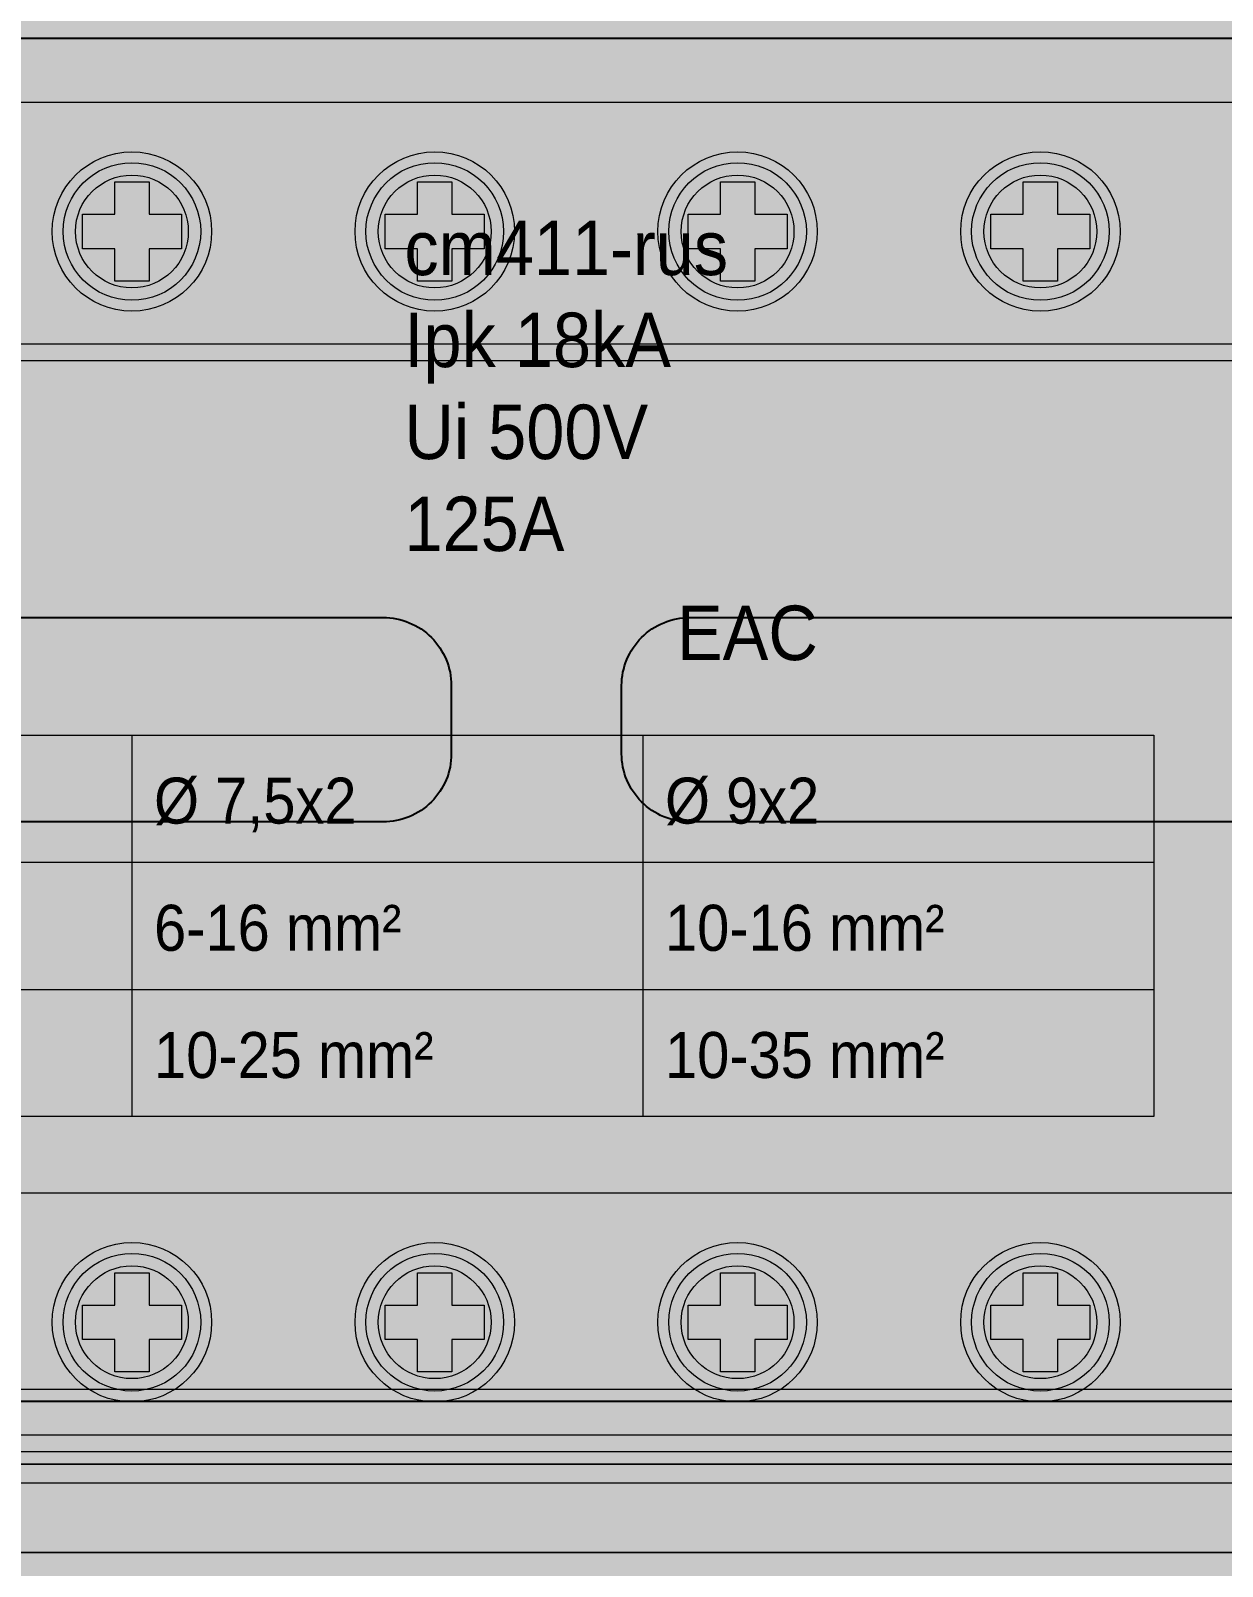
# Model space of a CAD drawing. Header units: millimetres. Extents: x 2517 to 4319, y 573 to 1664.
# Drawn here: x 2748.43 to 2783.41, y 631.24 to 676.32 of the extents above; entities that cross this region are included whole.
import ezdxf

# ---------------------------------------------------------------- set-up
doc = ezdxf.new("R2010")
doc.units = ezdxf.units.MM
for name, color, linetype, lineweight in [('EKF_DETAILS', 7, 'Continuous', 5), ('EKF_FILL', 7, 'Continuous', 5), ('EKF_LABELS', 7, 'Continuous', 5), ('EKF_TERMINALS', 7, 'Continuous', 5)]:
    doc.layers.add(name, color=color, linetype=linetype, lineweight=lineweight)
doc.styles.add('EKF_ARIAL', font='arial.ttf')

# ---------------------------------------------------------------- blocks, each defined once
blk = doc.blocks.new('*U7')
at = {"ltscale": 2}
blk.add_lwpolyline([(0, 20), (0, -20), (895.8, -20), (895.8, 20), (0, 20)], dxfattribs=at)
for points in [[(215.234, 3), (231.234, 3, -0.414214), (233.234, 1), (233.234, -1, -0.414214), (231.234, -3), (215.234, -3, -0.414214), (213.234, -1), (213.234, 1, -0.414214)], [(240.234, 3), (256.234, 3, -0.414214), (258.234, 1), (258.234, -1, -0.414214), (256.234, -3), (240.234, -3, -0.414214), (238.234, -1), (238.234, 1, -0.414214)]]:
    blk.add_lwpolyline(points, format="xyb", close=True, dxfattribs=at)
blk = doc.blocks.new('EKF_CM_4x11')
at = {"layer": 'EKF_FILL', "true_color": 0xe3e8e5}
blk.add_hatch(color=254, dxfattribs=at).paths.add_polyline_path([(105.3, 88.1), (105.611, 88.059), (105.9, 87.939), (106.149, 87.749), (106.339, 87.5), (106.459, 87.211), (106.5, 86.9), (106.5, 1.2), (106.459, 0.889), (106.339, 0.6), (106.149, 0.351), (105.9, 0.161), (105.611, 0.041), (105.3, 0), (1.2, 0), (0.889, 0.041), (0.6, 0.161), (0.351, 0.351), (0.161, 0.6), (0.041, 0.889), (0, 1.2), (0, 86.9), (0.041, 87.211), (0.161, 87.5), (0.351, 87.749), (0.6, 87.939), (0.889, 88.059), (1.2, 88.1)])
at = {"layer": 'EKF_FILL', "true_color": 0x55564e}
blk.add_hatch(color=251, dxfattribs=at).paths.add_polyline_path([(103.3, 87.7), (103.481, 87.676), (103.65, 87.606), (103.795, 87.495), (103.906, 87.35), (103.976, 87.181), (104, 87), (104, 1.4), (103.976, 1.219), (103.906, 1.05), (103.795, 0.905), (103.65, 0.794), (103.481, 0.724), (103.3, 0.7), (3.2, 0.7), (3.019, 0.724), (2.85, 0.794), (2.705, 0.905), (2.594, 1.05), (2.524, 1.219), (2.5, 1.4), (2.5, 87), (2.524, 87.181), (2.594, 87.35), (2.705, 87.495), (2.85, 87.606), (3.019, 87.676), (3.2, 87.7)])
at = {"layer": 'EKF_FILL', "true_color": 0x66665a}
blk.add_hatch(color=251, dxfattribs=at).paths.add_polyline_path([(102.1, 86.5), (102.204, 86.486), (102.3, 86.446), (102.383, 86.383), (102.446, 86.3), (102.486, 86.204), (102.5, 86.1), (102.5, 2.3), (102.486, 2.196), (102.446, 2.1), (102.383, 2.017), (102.3, 1.954), (102.204, 1.914), (102.1, 1.9), (4.4, 1.9), (4.296, 1.914), (4.2, 1.954), (4.117, 2.017), (4.054, 2.1), (4.014, 2.196), (4, 2.3), (4, 86.1), (4.014, 86.204), (4.054, 86.3), (4.117, 86.383), (4.2, 86.446), (4.296, 86.486), (4.4, 86.5)])
at = {"layer": 'EKF_FILL', "true_color": 0x8b805d}
for points in [[(100, 63.481), (100.104, 63.467), (100.2, 63.427), (100.283, 63.363), (100.346, 63.281), (100.386, 63.184), (100.4, 63.081), (100.4, 56.281), (100.386, 56.177), (100.346, 56.081), (100.283, 55.998), (100.2, 55.934), (100.104, 55.894), (100, 55.881), (6.5, 55.881), (6.396, 55.894), (6.3, 55.934), (6.217, 55.998), (6.154, 56.081), (6.114, 56.177), (6.1, 56.281), (6.1, 63.081), (6.114, 63.184), (6.154, 63.281), (6.217, 63.363), (6.3, 63.427), (6.396, 63.467), (6.5, 63.481)], [(100, 31.463), (100.104, 31.45), (100.2, 31.41), (100.283, 31.346), (100.346, 31.264), (100.386, 31.167), (100.4, 31.064), (100.4, 24.264), (100.386, 24.16), (100.346, 24.064), (100.283, 23.981), (100.2, 23.917), (100.104, 23.877), (100, 23.863), (6.5, 23.863), (6.396, 23.877), (6.3, 23.917), (6.217, 23.981), (6.154, 24.064), (6.114, 24.16), (6.1, 24.264), (6.1, 31.064), (6.114, 31.167), (6.154, 31.264), (6.217, 31.346), (6.3, 31.41), (6.396, 31.45), (6.5, 31.463)]]:
    blk.add_hatch(color=45, dxfattribs=at).paths.add_polyline_path(points)
at = {"layer": 'EKF_FILL', "true_color": 0x625f4e}
for points in [[(55.59, 59.681), (55.57, 59.375), (55.51, 59.075), (55.412, 58.785), (55.276, 58.511), (55.106, 58.256), (54.905, 58.026), (54.675, 57.824), (54.42, 57.654), (54.145, 57.519), (53.856, 57.42), (53.555, 57.361), (53.25, 57.341), (52.945, 57.361), (52.644, 57.42), (52.355, 57.519), (52.08, 57.654), (51.825, 57.824), (51.595, 58.026), (51.394, 58.256), (51.224, 58.511), (51.088, 58.785), (50.99, 59.075), (50.93, 59.375), (50.91, 59.681), (50.93, 59.986), (50.99, 60.286), (51.088, 60.576), (51.224, 60.851), (51.394, 61.105), (51.595, 61.335), (51.825, 61.537), (52.08, 61.707), (52.355, 61.842), (52.644, 61.941), (52.945, 62.001), (53.25, 62.021), (53.555, 62.001), (53.856, 61.941), (54.145, 61.842), (54.42, 61.707), (54.675, 61.537), (54.905, 61.335), (55.106, 61.105), (55.276, 60.851), (55.412, 60.576), (55.51, 60.286), (55.57, 59.986)], [(64.48, 59.681), (64.46, 59.375), (64.4, 59.075), (64.302, 58.785), (64.166, 58.511), (63.996, 58.256), (63.795, 58.026), (63.565, 57.824), (63.31, 57.654), (63.035, 57.519), (62.746, 57.42), (62.445, 57.361), (62.14, 57.341), (61.835, 57.361), (61.534, 57.42), (61.245, 57.519), (60.97, 57.654), (60.715, 57.824), (60.485, 58.026), (60.284, 58.256), (60.114, 58.511), (59.978, 58.785), (59.88, 59.075), (59.82, 59.375), (59.8, 59.681), (59.82, 59.986), (59.88, 60.286), (59.978, 60.576), (60.114, 60.851), (60.284, 61.105), (60.485, 61.335), (60.715, 61.537), (60.97, 61.707), (61.245, 61.842), (61.534, 61.941), (61.835, 62.001), (62.14, 62.021), (62.445, 62.001), (62.746, 61.941), (63.035, 61.842), (63.31, 61.707), (63.565, 61.537), (63.795, 61.335), (63.996, 61.105), (64.166, 60.851), (64.302, 60.576), (64.4, 60.286), (64.46, 59.986)], [(73.37, 59.681), (73.35, 59.375), (73.29, 59.075), (73.192, 58.785), (73.056, 58.511), (72.886, 58.256), (72.685, 58.026), (72.455, 57.824), (72.2, 57.654), (71.925, 57.519), (71.636, 57.42), (71.335, 57.361), (71.03, 57.341), (70.725, 57.361), (70.424, 57.42), (70.135, 57.519), (69.86, 57.654), (69.605, 57.824), (69.375, 58.026), (69.174, 58.256), (69.004, 58.511), (68.868, 58.785), (68.77, 59.075), (68.71, 59.375), (68.69, 59.681), (68.71, 59.986), (68.77, 60.286), (68.868, 60.576), (69.004, 60.851), (69.174, 61.105), (69.375, 61.335), (69.605, 61.537), (69.86, 61.707), (70.135, 61.842), (70.424, 61.941), (70.725, 62.001), (71.03, 62.021), (71.335, 62.001), (71.636, 61.941), (71.925, 61.842), (72.2, 61.707), (72.455, 61.537), (72.685, 61.335), (72.886, 61.105), (73.056, 60.851), (73.192, 60.576), (73.29, 60.286), (73.35, 59.986)], [(82.26, 59.681), (82.24, 59.375), (82.18, 59.075), (82.082, 58.785), (81.946, 58.511), (81.776, 58.256), (81.575, 58.026), (81.345, 57.824), (81.09, 57.654), (80.815, 57.519), (80.526, 57.42), (80.225, 57.361), (79.92, 57.341), (79.615, 57.361), (79.314, 57.42), (79.025, 57.519), (78.75, 57.654), (78.495, 57.824), (78.265, 58.026), (78.064, 58.256), (77.894, 58.511), (77.758, 58.785), (77.66, 59.075), (77.6, 59.375), (77.58, 59.681), (77.6, 59.986), (77.66, 60.286), (77.758, 60.576), (77.894, 60.851), (78.064, 61.105), (78.265, 61.335), (78.495, 61.537), (78.75, 61.707), (79.025, 61.842), (79.314, 61.941), (79.615, 62.001), (79.92, 62.021), (80.225, 62.001), (80.526, 61.941), (80.815, 61.842), (81.09, 61.707), (81.345, 61.537), (81.575, 61.335), (81.776, 61.105), (81.946, 60.851), (82.082, 60.576), (82.18, 60.286), (82.24, 59.986)], [(55.59, 27.664), (55.57, 27.358), (55.51, 27.058), (55.412, 26.768), (55.276, 26.494), (55.106, 26.239), (54.905, 26.009), (54.675, 25.807), (54.42, 25.637), (54.145, 25.502), (53.856, 25.403), (53.555, 25.344), (53.25, 25.324), (52.945, 25.344), (52.644, 25.403), (52.355, 25.502), (52.08, 25.637), (51.825, 25.807), (51.595, 26.009), (51.394, 26.239), (51.224, 26.494), (51.088, 26.768), (50.99, 27.058), (50.93, 27.358), (50.91, 27.664), (50.93, 27.969), (50.99, 28.269), (51.088, 28.559), (51.224, 28.834), (51.394, 29.088), (51.595, 29.318), (51.825, 29.52), (52.08, 29.69), (52.355, 29.825), (52.644, 29.924), (52.945, 29.983), (53.25, 30.004), (53.555, 29.983), (53.856, 29.924), (54.145, 29.825), (54.42, 29.69), (54.675, 29.52), (54.905, 29.318), (55.106, 29.088), (55.276, 28.834), (55.412, 28.559), (55.51, 28.269), (55.57, 27.969)], [(64.48, 27.664), (64.46, 27.358), (64.4, 27.058), (64.302, 26.768), (64.166, 26.494), (63.996, 26.239), (63.795, 26.009), (63.565, 25.807), (63.31, 25.637), (63.035, 25.502), (62.746, 25.403), (62.445, 25.344), (62.14, 25.324), (61.835, 25.344), (61.534, 25.403), (61.245, 25.502), (60.97, 25.637), (60.715, 25.807), (60.485, 26.009), (60.284, 26.239), (60.114, 26.494), (59.978, 26.768), (59.88, 27.058), (59.82, 27.358), (59.8, 27.664), (59.82, 27.969), (59.88, 28.269), (59.978, 28.559), (60.114, 28.834), (60.284, 29.088), (60.485, 29.318), (60.715, 29.52), (60.97, 29.69), (61.245, 29.825), (61.534, 29.924), (61.835, 29.983), (62.14, 30.004), (62.445, 29.983), (62.746, 29.924), (63.035, 29.825), (63.31, 29.69), (63.565, 29.52), (63.795, 29.318), (63.996, 29.088), (64.166, 28.834), (64.302, 28.559), (64.4, 28.269), (64.46, 27.969)], [(73.37, 27.664), (73.35, 27.358), (73.29, 27.058), (73.192, 26.768), (73.056, 26.494), (72.886, 26.239), (72.685, 26.009), (72.455, 25.807), (72.2, 25.637), (71.925, 25.502), (71.636, 25.403), (71.335, 25.344), (71.03, 25.324), (70.725, 25.344), (70.424, 25.403), (70.135, 25.502), (69.86, 25.637), (69.605, 25.807), (69.375, 26.009), (69.174, 26.239), (69.004, 26.494), (68.868, 26.768), (68.77, 27.058), (68.71, 27.358), (68.69, 27.664), (68.71, 27.969), (68.77, 28.269), (68.868, 28.559), (69.004, 28.834), (69.174, 29.088), (69.375, 29.318), (69.605, 29.52), (69.86, 29.69), (70.135, 29.825), (70.424, 29.924), (70.725, 29.983), (71.03, 30.004), (71.335, 29.983), (71.636, 29.924), (71.925, 29.825), (72.2, 29.69), (72.455, 29.52), (72.685, 29.318), (72.886, 29.088), (73.056, 28.834), (73.192, 28.559), (73.29, 28.269), (73.35, 27.969)], [(82.26, 27.664), (82.24, 27.358), (82.18, 27.058), (82.082, 26.768), (81.946, 26.494), (81.776, 26.239), (81.575, 26.009), (81.345, 25.807), (81.09, 25.637), (80.815, 25.502), (80.526, 25.403), (80.225, 25.344), (79.92, 25.324), (79.615, 25.344), (79.314, 25.403), (79.025, 25.502), (78.75, 25.637), (78.495, 25.807), (78.265, 26.009), (78.064, 26.239), (77.894, 26.494), (77.758, 26.768), (77.66, 27.058), (77.6, 27.358), (77.58, 27.664), (77.6, 27.969), (77.66, 28.269), (77.758, 28.559), (77.894, 28.834), (78.064, 29.088), (78.265, 29.318), (78.495, 29.52), (78.75, 29.69), (79.025, 29.825), (79.314, 29.924), (79.615, 29.983), (79.92, 30.004), (80.225, 29.983), (80.526, 29.924), (80.815, 29.825), (81.09, 29.69), (81.345, 29.52), (81.575, 29.318), (81.776, 29.088), (81.946, 28.834), (82.082, 28.559), (82.18, 28.269), (82.24, 27.969)]]:
    blk.add_hatch(color=251, dxfattribs=at).paths.add_polyline_path(points)
at = {"layer": 'EKF_FILL', "true_color": 0x909087}
for points in [[(55.27, 59.681), (55.253, 59.417), (55.201, 59.158), (55.116, 58.908), (54.999, 58.671), (54.853, 58.451), (54.678, 58.252), (54.48, 58.078), (54.26, 57.931), (54.023, 57.814), (53.773, 57.729), (53.514, 57.678), (53.25, 57.661), (52.986, 57.678), (52.727, 57.729), (52.477, 57.814), (52.24, 57.931), (52.02, 58.078), (51.822, 58.252), (51.647, 58.451), (51.501, 58.671), (51.384, 58.908), (51.299, 59.158), (51.247, 59.417), (51.23, 59.681), (51.247, 59.944), (51.299, 60.203), (51.384, 60.454), (51.501, 60.691), (51.647, 60.91), (51.822, 61.109), (52.02, 61.283), (52.24, 61.43), (52.477, 61.547), (52.727, 61.632), (52.986, 61.683), (53.25, 61.701), (53.514, 61.683), (53.773, 61.632), (54.023, 61.547), (54.26, 61.43), (54.48, 61.283), (54.678, 61.109), (54.853, 60.91), (54.999, 60.691), (55.116, 60.454), (55.201, 60.203), (55.253, 59.944)], [(64.16, 59.681), (64.143, 59.417), (64.091, 59.158), (64.006, 58.908), (63.889, 58.671), (63.743, 58.451), (63.568, 58.252), (63.37, 58.078), (63.15, 57.931), (62.913, 57.814), (62.663, 57.729), (62.404, 57.678), (62.14, 57.661), (61.876, 57.678), (61.617, 57.729), (61.367, 57.814), (61.13, 57.931), (60.91, 58.078), (60.712, 58.252), (60.537, 58.451), (60.391, 58.671), (60.274, 58.908), (60.189, 59.158), (60.137, 59.417), (60.12, 59.681), (60.137, 59.944), (60.189, 60.203), (60.274, 60.454), (60.391, 60.691), (60.537, 60.91), (60.712, 61.109), (60.91, 61.283), (61.13, 61.43), (61.367, 61.547), (61.617, 61.632), (61.876, 61.683), (62.14, 61.701), (62.404, 61.683), (62.663, 61.632), (62.913, 61.547), (63.15, 61.43), (63.37, 61.283), (63.568, 61.109), (63.743, 60.91), (63.889, 60.691), (64.006, 60.454), (64.091, 60.203), (64.143, 59.944)], [(73.05, 59.681), (73.033, 59.417), (72.981, 59.158), (72.896, 58.908), (72.779, 58.671), (72.633, 58.451), (72.458, 58.252), (72.26, 58.078), (72.04, 57.931), (71.803, 57.814), (71.553, 57.729), (71.294, 57.678), (71.03, 57.661), (70.766, 57.678), (70.507, 57.729), (70.257, 57.814), (70.02, 57.931), (69.8, 58.078), (69.602, 58.252), (69.427, 58.451), (69.281, 58.671), (69.164, 58.908), (69.079, 59.158), (69.027, 59.417), (69.01, 59.681), (69.027, 59.944), (69.079, 60.203), (69.164, 60.454), (69.281, 60.691), (69.427, 60.91), (69.602, 61.109), (69.8, 61.283), (70.02, 61.43), (70.257, 61.547), (70.507, 61.632), (70.766, 61.683), (71.03, 61.701), (71.294, 61.683), (71.553, 61.632), (71.803, 61.547), (72.04, 61.43), (72.26, 61.283), (72.458, 61.109), (72.633, 60.91), (72.779, 60.691), (72.896, 60.454), (72.981, 60.203), (73.033, 59.944)], [(81.94, 59.681), (81.923, 59.417), (81.871, 59.158), (81.786, 58.908), (81.669, 58.671), (81.523, 58.451), (81.348, 58.252), (81.15, 58.078), (80.93, 57.931), (80.693, 57.814), (80.443, 57.729), (80.184, 57.678), (79.92, 57.661), (79.656, 57.678), (79.397, 57.729), (79.147, 57.814), (78.91, 57.931), (78.69, 58.078), (78.492, 58.252), (78.317, 58.451), (78.171, 58.671), (78.054, 58.908), (77.969, 59.158), (77.917, 59.417), (77.9, 59.681), (77.917, 59.944), (77.969, 60.203), (78.054, 60.454), (78.171, 60.691), (78.317, 60.91), (78.492, 61.109), (78.69, 61.283), (78.91, 61.43), (79.147, 61.547), (79.397, 61.632), (79.656, 61.683), (79.92, 61.701), (80.184, 61.683), (80.443, 61.632), (80.693, 61.547), (80.93, 61.43), (81.15, 61.283), (81.348, 61.109), (81.523, 60.91), (81.669, 60.691), (81.786, 60.454), (81.871, 60.203), (81.923, 59.944)], [(55.27, 27.664), (55.253, 27.4), (55.201, 27.141), (55.116, 26.89), (54.999, 26.654), (54.853, 26.434), (54.678, 26.235), (54.48, 26.061), (54.26, 25.914), (54.023, 25.797), (53.773, 25.712), (53.514, 25.661), (53.25, 25.643), (52.986, 25.661), (52.727, 25.712), (52.477, 25.797), (52.24, 25.914), (52.02, 26.061), (51.822, 26.235), (51.647, 26.434), (51.501, 26.654), (51.384, 26.89), (51.299, 27.141), (51.247, 27.4), (51.23, 27.664), (51.247, 27.927), (51.299, 28.186), (51.384, 28.437), (51.501, 28.674), (51.647, 28.893), (51.822, 29.092), (52.02, 29.266), (52.24, 29.413), (52.477, 29.53), (52.727, 29.615), (52.986, 29.666), (53.25, 29.684), (53.514, 29.666), (53.773, 29.615), (54.023, 29.53), (54.26, 29.413), (54.48, 29.266), (54.678, 29.092), (54.853, 28.893), (54.999, 28.674), (55.116, 28.437), (55.201, 28.186), (55.253, 27.927)], [(64.16, 27.664), (64.143, 27.4), (64.091, 27.141), (64.006, 26.89), (63.889, 26.654), (63.743, 26.434), (63.568, 26.235), (63.37, 26.061), (63.15, 25.914), (62.913, 25.797), (62.663, 25.712), (62.404, 25.661), (62.14, 25.643), (61.876, 25.661), (61.617, 25.712), (61.367, 25.797), (61.13, 25.914), (60.91, 26.061), (60.712, 26.235), (60.537, 26.434), (60.391, 26.654), (60.274, 26.89), (60.189, 27.141), (60.137, 27.4), (60.12, 27.664), (60.137, 27.927), (60.189, 28.186), (60.274, 28.437), (60.391, 28.674), (60.537, 28.893), (60.712, 29.092), (60.91, 29.266), (61.13, 29.413), (61.367, 29.53), (61.617, 29.615), (61.876, 29.666), (62.14, 29.684), (62.404, 29.666), (62.663, 29.615), (62.913, 29.53), (63.15, 29.413), (63.37, 29.266), (63.568, 29.092), (63.743, 28.893), (63.889, 28.674), (64.006, 28.437), (64.091, 28.186), (64.143, 27.927)], [(73.05, 27.664), (73.033, 27.4), (72.981, 27.141), (72.896, 26.89), (72.779, 26.654), (72.633, 26.434), (72.458, 26.235), (72.26, 26.061), (72.04, 25.914), (71.803, 25.797), (71.553, 25.712), (71.294, 25.661), (71.03, 25.643), (70.766, 25.661), (70.507, 25.712), (70.257, 25.797), (70.02, 25.914), (69.8, 26.061), (69.602, 26.235), (69.427, 26.434), (69.281, 26.654), (69.164, 26.89), (69.079, 27.141), (69.027, 27.4), (69.01, 27.664), (69.027, 27.927), (69.079, 28.186), (69.164, 28.437), (69.281, 28.674), (69.427, 28.893), (69.602, 29.092), (69.8, 29.266), (70.02, 29.413), (70.257, 29.53), (70.507, 29.615), (70.766, 29.666), (71.03, 29.684), (71.294, 29.666), (71.553, 29.615), (71.803, 29.53), (72.04, 29.413), (72.26, 29.266), (72.458, 29.092), (72.633, 28.893), (72.779, 28.674), (72.896, 28.437), (72.981, 28.186), (73.033, 27.927)], [(81.94, 27.664), (81.923, 27.4), (81.871, 27.141), (81.786, 26.89), (81.669, 26.654), (81.523, 26.434), (81.348, 26.235), (81.15, 26.061), (80.93, 25.914), (80.693, 25.797), (80.443, 25.712), (80.184, 25.661), (79.92, 25.643), (79.656, 25.661), (79.397, 25.712), (79.147, 25.797), (78.91, 25.914), (78.69, 26.061), (78.492, 26.235), (78.317, 26.434), (78.171, 26.654), (78.054, 26.89), (77.969, 27.141), (77.917, 27.4), (77.9, 27.664), (77.917, 27.927), (77.969, 28.186), (78.054, 28.437), (78.171, 28.674), (78.317, 28.893), (78.492, 29.092), (78.69, 29.266), (78.91, 29.413), (79.147, 29.53), (79.397, 29.615), (79.656, 29.666), (79.92, 29.684), (80.184, 29.666), (80.443, 29.615), (80.693, 29.53), (80.93, 29.413), (81.15, 29.266), (81.348, 29.092), (81.523, 28.893), (81.669, 28.674), (81.786, 28.437), (81.871, 28.186), (81.923, 27.927)]]:
    blk.add_hatch(color=252, dxfattribs=at).paths.add_polyline_path(points)
at = {"layer": 'EKF_FILL', "true_color": 0x797d75}
for points in [[(54.906, 59.681), (54.892, 59.464), (54.85, 59.252), (54.78, 59.047), (54.684, 58.852), (54.564, 58.672), (54.421, 58.509), (54.258, 58.366), (54.078, 58.246), (53.884, 58.15), (53.679, 58.081), (53.466, 58.038), (53.25, 58.024), (53.034, 58.038), (52.821, 58.081), (52.616, 58.15), (52.422, 58.246), (52.242, 58.366), (52.079, 58.509), (51.936, 58.672), (51.816, 58.852), (51.72, 59.047), (51.65, 59.252), (51.608, 59.464), (51.594, 59.681), (51.608, 59.897), (51.65, 60.109), (51.72, 60.314), (51.816, 60.509), (51.936, 60.689), (52.079, 60.852), (52.242, 60.995), (52.422, 61.115), (52.616, 61.211), (52.821, 61.281), (53.034, 61.323), (53.25, 61.337), (53.466, 61.323), (53.679, 61.281), (53.884, 61.211), (54.078, 61.115), (54.258, 60.995), (54.421, 60.852), (54.564, 60.689), (54.684, 60.509), (54.78, 60.314), (54.85, 60.109), (54.892, 59.897)], [(63.796, 59.681), (63.782, 59.464), (63.74, 59.252), (63.67, 59.047), (63.574, 58.852), (63.454, 58.672), (63.311, 58.509), (63.148, 58.366), (62.968, 58.246), (62.774, 58.15), (62.569, 58.081), (62.356, 58.038), (62.14, 58.024), (61.924, 58.038), (61.711, 58.081), (61.506, 58.15), (61.312, 58.246), (61.132, 58.366), (60.969, 58.509), (60.826, 58.672), (60.706, 58.852), (60.61, 59.047), (60.54, 59.252), (60.498, 59.464), (60.484, 59.681), (60.498, 59.897), (60.54, 60.109), (60.61, 60.314), (60.706, 60.509), (60.826, 60.689), (60.969, 60.852), (61.132, 60.995), (61.312, 61.115), (61.506, 61.211), (61.711, 61.281), (61.924, 61.323), (62.14, 61.337), (62.356, 61.323), (62.569, 61.281), (62.774, 61.211), (62.968, 61.115), (63.148, 60.995), (63.311, 60.852), (63.454, 60.689), (63.574, 60.509), (63.67, 60.314), (63.74, 60.109), (63.782, 59.897)], [(72.686, 59.681), (72.672, 59.464), (72.63, 59.252), (72.56, 59.047), (72.464, 58.852), (72.344, 58.672), (72.201, 58.509), (72.038, 58.366), (71.858, 58.246), (71.664, 58.15), (71.459, 58.081), (71.246, 58.038), (71.03, 58.024), (70.814, 58.038), (70.601, 58.081), (70.396, 58.15), (70.202, 58.246), (70.022, 58.366), (69.859, 58.509), (69.716, 58.672), (69.596, 58.852), (69.5, 59.047), (69.43, 59.252), (69.388, 59.464), (69.374, 59.681), (69.388, 59.897), (69.43, 60.109), (69.5, 60.314), (69.596, 60.509), (69.716, 60.689), (69.859, 60.852), (70.022, 60.995), (70.202, 61.115), (70.396, 61.211), (70.601, 61.281), (70.814, 61.323), (71.03, 61.337), (71.246, 61.323), (71.459, 61.281), (71.664, 61.211), (71.858, 61.115), (72.038, 60.995), (72.201, 60.852), (72.344, 60.689), (72.464, 60.509), (72.56, 60.314), (72.63, 60.109), (72.672, 59.897)], [(81.576, 59.681), (81.562, 59.464), (81.52, 59.252), (81.45, 59.047), (81.354, 58.852), (81.234, 58.672), (81.091, 58.509), (80.928, 58.366), (80.748, 58.246), (80.554, 58.15), (80.349, 58.081), (80.136, 58.038), (79.92, 58.024), (79.704, 58.038), (79.491, 58.081), (79.286, 58.15), (79.092, 58.246), (78.912, 58.366), (78.749, 58.509), (78.606, 58.672), (78.486, 58.852), (78.39, 59.047), (78.32, 59.252), (78.278, 59.464), (78.264, 59.681), (78.278, 59.897), (78.32, 60.109), (78.39, 60.314), (78.486, 60.509), (78.606, 60.689), (78.749, 60.852), (78.912, 60.995), (79.092, 61.115), (79.286, 61.211), (79.491, 61.281), (79.704, 61.323), (79.92, 61.337), (80.136, 61.323), (80.349, 61.281), (80.554, 61.211), (80.748, 61.115), (80.928, 60.995), (81.091, 60.852), (81.234, 60.689), (81.354, 60.509), (81.45, 60.314), (81.52, 60.109), (81.562, 59.897)], [(54.906, 27.664), (54.892, 27.447), (54.85, 27.235), (54.78, 27.03), (54.684, 26.835), (54.564, 26.655), (54.421, 26.492), (54.258, 26.349), (54.078, 26.229), (53.884, 26.133), (53.679, 26.064), (53.466, 26.021), (53.25, 26.007), (53.034, 26.021), (52.821, 26.064), (52.616, 26.133), (52.422, 26.229), (52.242, 26.349), (52.079, 26.492), (51.936, 26.655), (51.816, 26.835), (51.72, 27.03), (51.65, 27.235), (51.608, 27.447), (51.594, 27.664), (51.608, 27.88), (51.65, 28.092), (51.72, 28.297), (51.816, 28.492), (51.936, 28.672), (52.079, 28.835), (52.242, 28.978), (52.422, 29.098), (52.616, 29.194), (52.821, 29.263), (53.034, 29.306), (53.25, 29.32), (53.466, 29.306), (53.679, 29.263), (53.884, 29.194), (54.078, 29.098), (54.258, 28.978), (54.421, 28.835), (54.564, 28.672), (54.684, 28.492), (54.78, 28.297), (54.85, 28.092), (54.892, 27.88)], [(63.796, 27.664), (63.782, 27.447), (63.74, 27.235), (63.67, 27.03), (63.574, 26.835), (63.454, 26.655), (63.311, 26.492), (63.148, 26.349), (62.968, 26.229), (62.774, 26.133), (62.569, 26.064), (62.356, 26.021), (62.14, 26.007), (61.924, 26.021), (61.711, 26.064), (61.506, 26.133), (61.312, 26.229), (61.132, 26.349), (60.969, 26.492), (60.826, 26.655), (60.706, 26.835), (60.61, 27.03), (60.54, 27.235), (60.498, 27.447), (60.484, 27.664), (60.498, 27.88), (60.54, 28.092), (60.61, 28.297), (60.706, 28.492), (60.826, 28.672), (60.969, 28.835), (61.132, 28.978), (61.312, 29.098), (61.506, 29.194), (61.711, 29.263), (61.924, 29.306), (62.14, 29.32), (62.356, 29.306), (62.569, 29.263), (62.774, 29.194), (62.968, 29.098), (63.148, 28.978), (63.311, 28.835), (63.454, 28.672), (63.574, 28.492), (63.67, 28.297), (63.74, 28.092), (63.782, 27.88)], [(72.686, 27.664), (72.672, 27.447), (72.63, 27.235), (72.56, 27.03), (72.464, 26.835), (72.344, 26.655), (72.201, 26.492), (72.038, 26.349), (71.858, 26.229), (71.664, 26.133), (71.459, 26.064), (71.246, 26.021), (71.03, 26.007), (70.814, 26.021), (70.601, 26.064), (70.396, 26.133), (70.202, 26.229), (70.022, 26.349), (69.859, 26.492), (69.716, 26.655), (69.596, 26.835), (69.5, 27.03), (69.43, 27.235), (69.388, 27.447), (69.374, 27.664), (69.388, 27.88), (69.43, 28.092), (69.5, 28.297), (69.596, 28.492), (69.716, 28.672), (69.859, 28.835), (70.022, 28.978), (70.202, 29.098), (70.396, 29.194), (70.601, 29.263), (70.814, 29.306), (71.03, 29.32), (71.246, 29.306), (71.459, 29.263), (71.664, 29.194), (71.858, 29.098), (72.038, 28.978), (72.201, 28.835), (72.344, 28.672), (72.464, 28.492), (72.56, 28.297), (72.63, 28.092), (72.672, 27.88)], [(81.576, 27.664), (81.562, 27.447), (81.52, 27.235), (81.45, 27.03), (81.354, 26.835), (81.234, 26.655), (81.091, 26.492), (80.928, 26.349), (80.748, 26.229), (80.554, 26.133), (80.349, 26.064), (80.136, 26.021), (79.92, 26.007), (79.704, 26.021), (79.491, 26.064), (79.286, 26.133), (79.092, 26.229), (78.912, 26.349), (78.749, 26.492), (78.606, 26.655), (78.486, 26.835), (78.39, 27.03), (78.32, 27.235), (78.278, 27.447), (78.264, 27.664), (78.278, 27.88), (78.32, 28.092), (78.39, 28.297), (78.486, 28.492), (78.606, 28.672), (78.749, 28.835), (78.912, 28.978), (79.092, 29.098), (79.286, 29.194), (79.491, 29.263), (79.704, 29.306), (79.92, 29.32), (80.136, 29.306), (80.349, 29.263), (80.554, 29.194), (80.748, 29.098), (80.928, 28.978), (81.091, 28.835), (81.234, 28.672), (81.354, 28.492), (81.45, 28.297), (81.52, 28.092), (81.562, 27.88)]]:
    blk.add_hatch(color=8, dxfattribs=at).paths.add_polyline_path(points)
at = {"layer": 'EKF_FILL', "true_color": 0x454a40}
blk.add_hatch(color=69, dxfattribs=at).paths.add_polyline_path([(22.45, 61.2), (84.05, 61.2), (84.05, 31.7), (22.45, 31.7)])
at = {"layer": 'EKF_FILL', "true_color": 0x40473f}
for points in [[(52.745, 61.135), (53.755, 61.135), (53.755, 60.186), (54.704, 60.186), (54.704, 59.176), (53.755, 59.176), (53.755, 58.226), (52.745, 58.226), (52.745, 59.176), (51.796, 59.176), (51.796, 60.186), (52.745, 60.186)], [(61.635, 61.135), (62.645, 61.135), (62.645, 60.186), (63.594, 60.186), (63.594, 59.176), (62.645, 59.176), (62.645, 58.226), (61.635, 58.226), (61.635, 59.176), (60.686, 59.176), (60.686, 60.186), (61.635, 60.186)], [(70.525, 61.135), (71.535, 61.135), (71.535, 60.186), (72.484, 60.186), (72.484, 59.176), (71.535, 59.176), (71.535, 58.226), (70.525, 58.226), (70.525, 59.176), (69.576, 59.176), (69.576, 60.186), (70.525, 60.186)], [(79.415, 61.135), (80.425, 61.135), (80.425, 60.186), (81.374, 60.186), (81.374, 59.176), (80.425, 59.176), (80.425, 58.226), (79.415, 58.226), (79.415, 59.176), (78.466, 59.176), (78.466, 60.186), (79.415, 60.186)], [(52.745, 29.118), (53.755, 29.118), (53.755, 28.169), (54.704, 28.169), (54.704, 27.159), (53.755, 27.159), (53.755, 26.209), (52.745, 26.209), (52.745, 27.159), (51.796, 27.159), (51.796, 28.169), (52.745, 28.169)], [(61.635, 29.118), (62.645, 29.118), (62.645, 28.169), (63.594, 28.169), (63.594, 27.159), (62.645, 27.159), (62.645, 26.209), (61.635, 26.209), (61.635, 27.159), (60.686, 27.159), (60.686, 28.169), (61.635, 28.169)], [(70.525, 29.118), (71.535, 29.118), (71.535, 28.169), (72.484, 28.169), (72.484, 27.159), (71.535, 27.159), (71.535, 26.209), (70.525, 26.209), (70.525, 27.159), (69.576, 27.159), (69.576, 28.169), (70.525, 28.169)], [(79.415, 29.118), (80.425, 29.118), (80.425, 28.169), (81.374, 28.169), (81.374, 27.159), (80.425, 27.159), (80.425, 26.209), (79.415, 26.209), (79.415, 27.159), (78.466, 27.159), (78.466, 28.169), (79.415, 28.169)]]:
    blk.add_hatch(color=69, dxfattribs=at).paths.add_polyline_path(points)
at = {"layer": 'EKF_FILL', "true_color": 0xf1f2e8}
blk.add_hatch(color=7, dxfattribs=at).paths.add_polyline_path([(79.25, 60.2), (76.25, 54.2), (78.45, 55.1), (76.45, 49.2), (81.75, 56.7), (79.05, 55.8), (80.75, 60.2)])
at = {"layer": 'EKF_FILL', "true_color": 0x383e35}
blk.add_hatch(color=250, dxfattribs=at).paths.add_polyline_path([(3.1, 25.5), (103.4, 25.5), (103.4, 24), (3.1, 24)])
at = {"layer": 'EKF_FILL', "true_color": 0x343930}
blk.add_hatch(color=250, dxfattribs=at).paths.add_polyline_path([(1, 23.5), (105.5, 23.5), (105.5, 20.9), (1, 20.9)])
at = {"layer": 'EKF_DETAILS', "color": 254, "lineweight": 5, "true_color": 0xe7eae0}
for p, q in [((53.25, 44.9), (53.25, 33.7)), ((68.25, 44.9), (68.25, 33.7)), ((23.25, 41.167), (83.25, 41.167)), ((23.25, 37.433), (83.25, 37.433))]:
    blk.add_line(p, q, dxfattribs=at)
at = {"layer": 'EKF_DETAILS', "color": 252, "lineweight": 5, "true_color": 0x9a9d8e}
blk.add_line((4, 25.7), (102.5, 25.7), dxfattribs=at)
at = {"layer": 'EKF_DETAILS', "color": 252, "lineweight": 5, "true_color": 0x8b9083}
blk.add_line((3, 22.95), (103.5, 22.95), dxfattribs=at)
at = {"layer": 'EKF_DETAILS', "color": 250, "lineweight": 5, "true_color": 0x30372f}
for points in [[(103.2, 23.5), (3.3, 23.5), (3.132, 23.522), (2.975, 23.587), (2.84, 23.69), (2.737, 23.825), (2.672, 23.982), (2.65, 24.15), (2.65, 67.45), (2.672, 67.618), (2.737, 67.775), (2.84, 67.91), (2.975, 68.013), (3.132, 68.078), (3.3, 68.1), (103.2, 68.1)], [(103.2, 1), (3.3, 1), (3.132, 1.022), (2.975, 1.087), (2.84, 1.19), (2.737, 1.325), (2.672, 1.482), (2.65, 1.65), (2.65, 20.25), (2.672, 20.418), (2.737, 20.575), (2.84, 20.71), (2.975, 20.813), (3.132, 20.878), (3.3, 20.9), (103.2, 20.9)]]:
    blk.add_lwpolyline(points, dxfattribs=at)
at = {"layer": 'EKF_DETAILS', "color": 254, "lineweight": 5, "true_color": 0xe7eae0}
blk.add_lwpolyline([(23.25, 44.9), (83.25, 44.9), (83.25, 33.7), (23.25, 33.7)], close=True, dxfattribs=at)
at = {"layer": 'EKF_DETAILS', "color": 250, "lineweight": 5, "true_color": 0x292f28}
blk.add_lwpolyline([(1, 23.5), (105.5, 23.5), (105.5, 20.9), (1, 20.9)], close=True, dxfattribs=at)
at = {"layer": 'EKF_TERMINALS', "color": 33, "lineweight": 5, "true_color": 0xb1a078}
for p, q in [((6.6, 56.381), (99.9, 56.381)), ((6.6, 24.363), (99.9, 24.363))]:
    blk.add_line(p, q, dxfattribs=at)
at = {"layer": 'EKF_TERMINALS', "color": 59, "lineweight": 5, "true_color": 0x4b4e3f}
for points in [[(100, 55.881), (6.5, 55.881), (6.396, 55.894), (6.3, 55.934), (6.217, 55.998), (6.154, 56.081), (6.114, 56.177), (6.1, 56.281), (6.1, 63.081), (6.114, 63.184), (6.154, 63.281), (6.217, 63.363), (6.3, 63.427), (6.396, 63.467), (6.5, 63.481), (100, 63.481)], [(100, 23.863), (6.5, 23.863), (6.396, 23.877), (6.3, 23.917), (6.217, 23.981), (6.154, 24.064), (6.114, 24.16), (6.1, 24.264), (6.1, 31.064), (6.114, 31.167), (6.154, 31.264), (6.217, 31.346), (6.3, 31.41), (6.396, 31.45), (6.5, 31.463), (100, 31.463)]]:
    blk.add_lwpolyline(points, dxfattribs=at)
at = {"layer": 'EKF_TERMINALS', "color": 250, "lineweight": 5, "true_color": 0x333a33}
for points in [[(52.745, 61.135), (53.755, 61.135), (53.755, 60.186), (54.704, 60.186), (54.704, 59.176), (53.755, 59.176), (53.755, 58.226), (52.745, 58.226), (52.745, 59.176), (51.796, 59.176), (51.796, 60.186), (52.745, 60.186)], [(61.635, 61.135), (62.645, 61.135), (62.645, 60.186), (63.594, 60.186), (63.594, 59.176), (62.645, 59.176), (62.645, 58.226), (61.635, 58.226), (61.635, 59.176), (60.686, 59.176), (60.686, 60.186), (61.635, 60.186)], [(70.525, 61.135), (71.535, 61.135), (71.535, 60.186), (72.484, 60.186), (72.484, 59.176), (71.535, 59.176), (71.535, 58.226), (70.525, 58.226), (70.525, 59.176), (69.576, 59.176), (69.576, 60.186), (70.525, 60.186)], [(79.415, 61.135), (80.425, 61.135), (80.425, 60.186), (81.374, 60.186), (81.374, 59.176), (80.425, 59.176), (80.425, 58.226), (79.415, 58.226), (79.415, 59.176), (78.466, 59.176), (78.466, 60.186), (79.415, 60.186)], [(52.745, 29.118), (53.755, 29.118), (53.755, 28.169), (54.704, 28.169), (54.704, 27.159), (53.755, 27.159), (53.755, 26.209), (52.745, 26.209), (52.745, 27.159), (51.796, 27.159), (51.796, 28.169), (52.745, 28.169)], [(61.635, 29.118), (62.645, 29.118), (62.645, 28.169), (63.594, 28.169), (63.594, 27.159), (62.645, 27.159), (62.645, 26.209), (61.635, 26.209), (61.635, 27.159), (60.686, 27.159), (60.686, 28.169), (61.635, 28.169)], [(70.525, 29.118), (71.535, 29.118), (71.535, 28.169), (72.484, 28.169), (72.484, 27.159), (71.535, 27.159), (71.535, 26.209), (70.525, 26.209), (70.525, 27.159), (69.576, 27.159), (69.576, 28.169), (70.525, 28.169)], [(79.415, 29.118), (80.425, 29.118), (80.425, 28.169), (81.374, 28.169), (81.374, 27.159), (80.425, 27.159), (80.425, 26.209), (79.415, 26.209), (79.415, 27.159), (78.466, 27.159), (78.466, 28.169), (79.415, 28.169)]]:
    blk.add_lwpolyline(points, close=True, dxfattribs=at)
at = {"layer": 'EKF_TERMINALS', "color": 250, "lineweight": 5, "true_color": 0x383a35}
for centre, radius in [((53.25, 59.681), 2.34), ((62.14, 59.681), 2.34), ((71.03, 59.681), 2.34), ((79.92, 59.681), 2.34), ((53.25, 59.681), 2.02), ((53.25, 59.681), 1.656), ((62.14, 59.681), 2.02), ((62.14, 59.681), 1.656), ((71.03, 59.681), 2.02), ((71.03, 59.681), 1.656), ((79.92, 59.681), 2.02), ((79.92, 59.681), 1.656), ((53.25, 27.664), 2.34), ((62.14, 27.664), 2.34), ((71.03, 27.664), 2.34), ((79.92, 27.664), 2.34), ((53.25, 27.664), 2.02), ((53.25, 27.664), 1.656), ((62.14, 27.664), 2.02), ((62.14, 27.664), 1.656), ((71.03, 27.664), 2.02), ((71.03, 27.664), 1.656), ((79.92, 27.664), 2.02), ((79.92, 27.664), 1.656)]:
    blk.add_circle(centre, radius, dxfattribs=at)
at = {"layer": 'EKF_LABELS', "color": 7, "true_color": 0xf5f5ef, "style": 'EKF_ARIAL', "width": 0.9}
for s, height, p in [('cm411-rus', 1.6, (61.25, 58.4)), ('Ipk 18kA', 1.6, (61.25, 55.7)), ('Ui 500V', 1.6, (61.25, 53)), ('125A', 1.6, (61.25, 50.3)), ('EAC', 1.6, (69.25, 47.1)), ('Ø 7,5x2', 1.35, (53.9, 42.3)), ('Ø 9x2', 1.35, (68.9, 42.3)), ('6-16 mm²', 1.35, (53.9, 38.567)), ('10-16 mm²', 1.35, (68.9, 38.567)), ('10-25 mm²', 1.35, (53.9, 34.833)), ('10-35 mm²', 1.35, (68.9, 34.833))]:
    blk.add_text(s, height=height, dxfattribs=at).set_placement(p)
blk = doc.blocks.new('*U41')
blk.add_blockref('EKF_CM_4x11', (0, 0))

msp = doc.modelspace()

# ---------------------------------------------------------------- block references
msp.add_blockref('*U41', (2698.15, 610.74))
at = {"color": 1}
msp.add_blockref('*U7', (2527.543, 656.09), dxfattribs=at)

doc.saveas('drawing.dxf')
